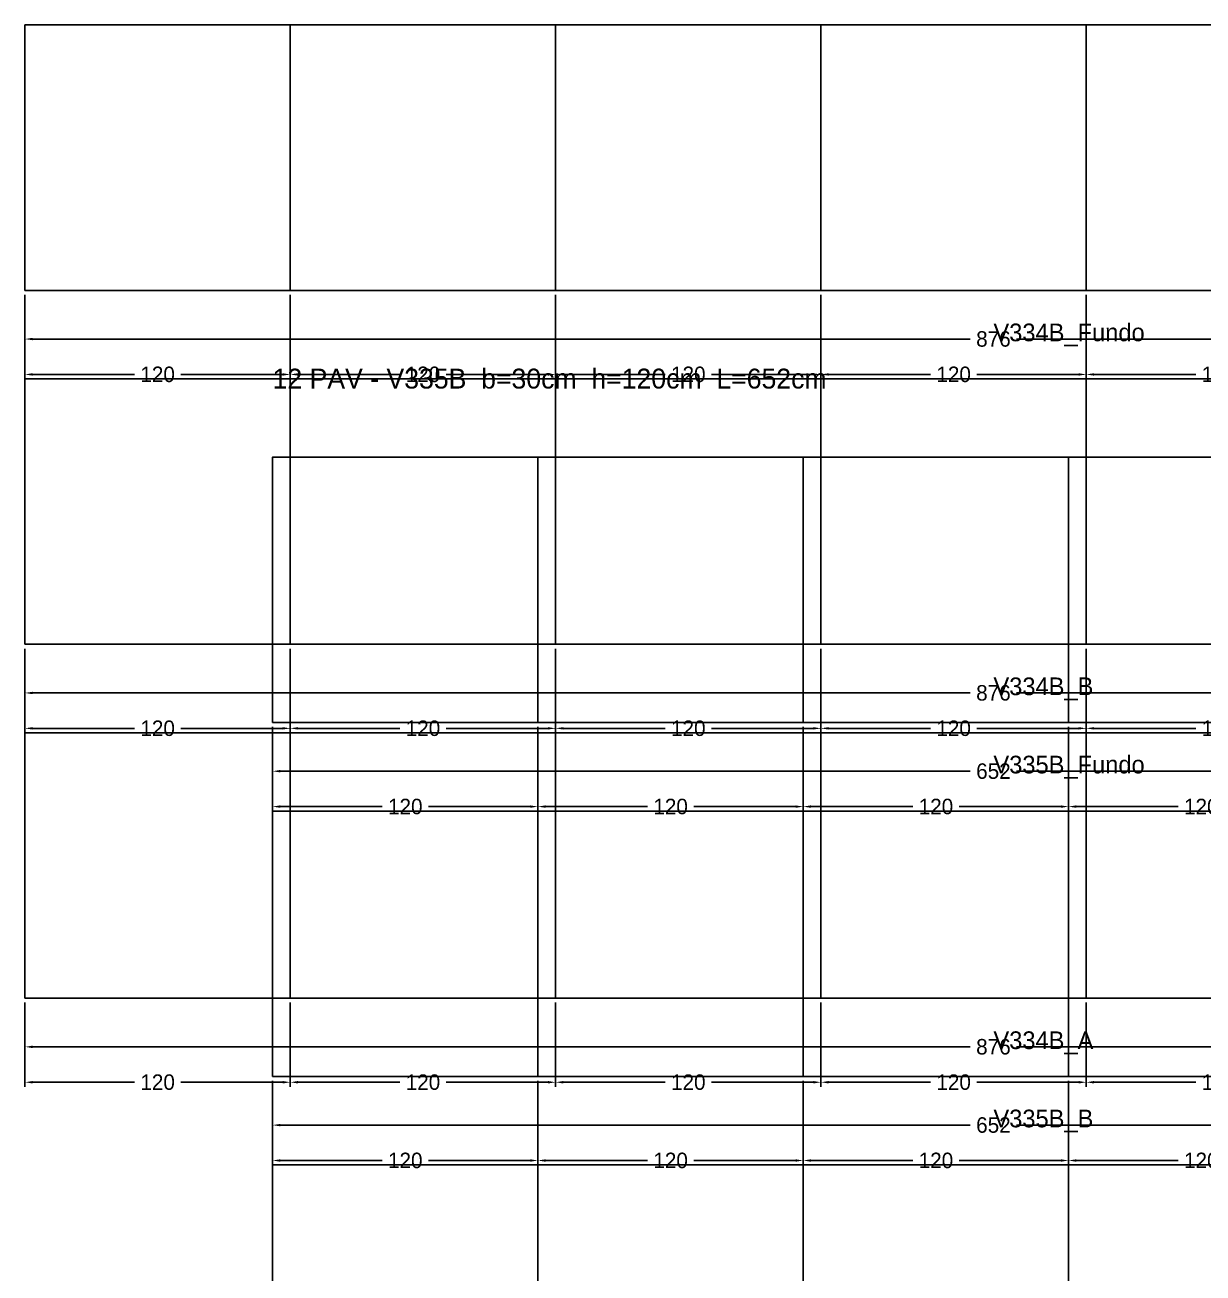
# Model space of a CAD drawing. Header units: metres. Extents: x 180 to 6304, y -11808 to -336.
# Drawn here: x 1696 to 2229, y -2851 to -2286 of the extents above; entities that cross this region are included whole.
import ezdxf

# ---------------------------------------------------------------- set-up
doc = ezdxf.new("R2010")
doc.units = ezdxf.units.M
doc.layers.add('COTA', color=3, linetype='Continuous')
doc.dimstyles.new('COTA_VIG', dxfattribs={"dimtxt": 7, "dimasz": 3.5, "dimexe": 2, "dimexo": 2, "dimgap": 1.5, "dimtad": 1, "dimdec": 1, "dimcen": 2.5, "dimclrd": 3, "dimclre": 3, "dimclrt": 3, "dimazin": 3, "dimtfac": 1, "dimtmove": 0, "dimatfit": 3})

# ---------------------------------------------------------------- blocks, each defined once
blk = doc.blocks.new('_CLOSEDFILLED')
at = {"color": 0, "linetype": 'BYBLOCK'}
blk.add_solid([(-1, 0.16), (0, 0), (-1, -0.16)], dxfattribs=at)
blk = doc.blocks.new('*D508')
at = {"color": 3}
for p, q in [((1696.44, -2728.39), (1696.44, -2750.39)), ((2572.44, -2728.39), (2572.44, -2750.39)), ((1699.94, -2748.39), (2123.94, -2748.39)), ((2144.94, -2748.39), (2568.94, -2748.39))]:
    blk.add_line(p, q, dxfattribs=at)
at = {"layer": 'Defpoints'}
for p in [(1696.44, -2726.39), (2572.44, -2726.39), (1696.44, -2748.39)]:
    blk.add_point(p, dxfattribs=at)
at = {"layer": 'COTA', "color": 3, "xscale": 3.5, "yscale": 3.5, "rotation": 180}
blk.add_blockref('_CLOSEDFILLED', (1696.44, -2748.39), dxfattribs=at)
at = {"layer": 'COTA', "color": 3, "xscale": 3.5, "yscale": 3.5}
blk.add_blockref('_CLOSEDFILLED', (2572.44, -2748.39), dxfattribs=at)
at = {"layer": 'COTA', "color": 3, "insert": (2134.44, -2748.39), "char_height": 7, "attachment_point": 5}
blk.add_mtext('876', dxfattribs=at)
blk = doc.blocks.new('*D509')
at = {"color": 3}
for p, q in [((1696.44, -2728.39), (1696.44, -2766.39)), ((1816.44, -2728.39), (1816.44, -2766.39)), ((1699.94, -2764.39), (1745.94, -2764.39)), ((1766.94, -2764.39), (1812.94, -2764.39))]:
    blk.add_line(p, q, dxfattribs=at)
at = {"layer": 'Defpoints'}
for p in [(1696.44, -2726.39), (1816.44, -2726.39), (1696.44, -2764.39)]:
    blk.add_point(p, dxfattribs=at)
at = {"layer": 'COTA', "color": 3, "xscale": 3.5, "yscale": 3.5, "rotation": 180}
blk.add_blockref('_CLOSEDFILLED', (1696.44, -2764.39), dxfattribs=at)
at = {"layer": 'COTA', "color": 3, "xscale": 3.5, "yscale": 3.5}
blk.add_blockref('_CLOSEDFILLED', (1816.44, -2764.39), dxfattribs=at)
at = {"layer": 'COTA', "color": 3, "insert": (1756.44, -2764.39), "char_height": 7, "attachment_point": 5}
blk.add_mtext('120', dxfattribs=at)
blk = doc.blocks.new('*D510')
at = {"color": 3}
for p, q in [((1816.44, -2728.39), (1816.44, -2766.39)), ((1936.44, -2728.39), (1936.44, -2766.39)), ((1819.94, -2764.39), (1865.94, -2764.39)), ((1886.94, -2764.39), (1932.94, -2764.39))]:
    blk.add_line(p, q, dxfattribs=at)
at = {"layer": 'Defpoints'}
for p in [(1816.44, -2726.39), (1936.44, -2726.39), (1816.44, -2764.39)]:
    blk.add_point(p, dxfattribs=at)
at = {"layer": 'COTA', "color": 3, "xscale": 3.5, "yscale": 3.5, "rotation": 180}
blk.add_blockref('_CLOSEDFILLED', (1816.44, -2764.39), dxfattribs=at)
at = {"layer": 'COTA', "color": 3, "xscale": 3.5, "yscale": 3.5}
blk.add_blockref('_CLOSEDFILLED', (1936.44, -2764.39), dxfattribs=at)
at = {"layer": 'COTA', "color": 3, "insert": (1876.44, -2764.39), "char_height": 7, "attachment_point": 5}
blk.add_mtext('120', dxfattribs=at)
blk = doc.blocks.new('*D511')
at = {"color": 3}
for p, q in [((1936.44, -2728.39), (1936.44, -2766.39)), ((2056.44, -2728.39), (2056.44, -2766.39)), ((1939.94, -2764.39), (1985.94, -2764.39)), ((2006.94, -2764.39), (2052.94, -2764.39))]:
    blk.add_line(p, q, dxfattribs=at)
at = {"layer": 'Defpoints'}
for p in [(1936.44, -2726.39), (2056.44, -2726.39), (1936.44, -2764.39)]:
    blk.add_point(p, dxfattribs=at)
at = {"layer": 'COTA', "color": 3, "xscale": 3.5, "yscale": 3.5, "rotation": 180}
blk.add_blockref('_CLOSEDFILLED', (1936.44, -2764.39), dxfattribs=at)
at = {"layer": 'COTA', "color": 3, "xscale": 3.5, "yscale": 3.5}
blk.add_blockref('_CLOSEDFILLED', (2056.44, -2764.39), dxfattribs=at)
at = {"layer": 'COTA', "color": 3, "insert": (1996.44, -2764.39), "char_height": 7, "attachment_point": 5}
blk.add_mtext('120', dxfattribs=at)
blk = doc.blocks.new('*D512')
at = {"color": 3}
for p, q in [((2056.44, -2728.39), (2056.44, -2766.39)), ((2176.44, -2728.39), (2176.44, -2766.39)), ((2059.94, -2764.39), (2105.94, -2764.39)), ((2126.94, -2764.39), (2172.94, -2764.39))]:
    blk.add_line(p, q, dxfattribs=at)
at = {"layer": 'Defpoints'}
for p in [(2056.44, -2726.39), (2176.44, -2726.39), (2056.44, -2764.39)]:
    blk.add_point(p, dxfattribs=at)
at = {"layer": 'COTA', "color": 3, "xscale": 3.5, "yscale": 3.5, "rotation": 180}
blk.add_blockref('_CLOSEDFILLED', (2056.44, -2764.39), dxfattribs=at)
at = {"layer": 'COTA', "color": 3, "xscale": 3.5, "yscale": 3.5}
blk.add_blockref('_CLOSEDFILLED', (2176.44, -2764.39), dxfattribs=at)
at = {"layer": 'COTA', "color": 3, "insert": (2116.44, -2764.39), "char_height": 7, "attachment_point": 5}
blk.add_mtext('120', dxfattribs=at)
blk = doc.blocks.new('*D513')
at = {"color": 3}
for p, q in [((2176.44, -2728.39), (2176.44, -2766.39)), ((2296.44, -2728.39), (2296.44, -2766.39)), ((2179.94, -2764.39), (2225.94, -2764.39)), ((2246.94, -2764.39), (2292.94, -2764.39))]:
    blk.add_line(p, q, dxfattribs=at)
at = {"layer": 'Defpoints'}
for p in [(2176.44, -2726.39), (2296.44, -2726.39), (2176.44, -2764.39)]:
    blk.add_point(p, dxfattribs=at)
at = {"layer": 'COTA', "color": 3, "xscale": 3.5, "yscale": 3.5, "rotation": 180}
blk.add_blockref('_CLOSEDFILLED', (2176.44, -2764.39), dxfattribs=at)
at = {"layer": 'COTA', "color": 3, "xscale": 3.5, "yscale": 3.5}
blk.add_blockref('_CLOSEDFILLED', (2296.44, -2764.39), dxfattribs=at)
at = {"layer": 'COTA', "color": 3, "insert": (2236.44, -2764.39), "char_height": 7, "attachment_point": 5}
blk.add_mtext('120', dxfattribs=at)
blk = doc.blocks.new('*D518')
at = {"color": 3}
for p, q in [((1696.44, -2568.39), (1696.44, -2590.39)), ((2572.44, -2568.39), (2572.44, -2590.39)), ((1699.94, -2588.39), (2123.94, -2588.39)), ((2144.94, -2588.39), (2568.94, -2588.39))]:
    blk.add_line(p, q, dxfattribs=at)
at = {"layer": 'Defpoints'}
for p in [(1696.44, -2566.39), (2572.44, -2566.39), (1696.44, -2588.39)]:
    blk.add_point(p, dxfattribs=at)
at = {"layer": 'COTA', "color": 3, "xscale": 3.5, "yscale": 3.5, "rotation": 180}
blk.add_blockref('_CLOSEDFILLED', (1696.44, -2588.39), dxfattribs=at)
at = {"layer": 'COTA', "color": 3, "xscale": 3.5, "yscale": 3.5}
blk.add_blockref('_CLOSEDFILLED', (2572.44, -2588.39), dxfattribs=at)
at = {"layer": 'COTA', "color": 3, "insert": (2134.44, -2588.39), "char_height": 7, "attachment_point": 5}
blk.add_mtext('876', dxfattribs=at)
blk = doc.blocks.new('*D519')
at = {"color": 3}
for p, q in [((1696.44, -2568.39), (1696.44, -2606.39)), ((1816.44, -2568.39), (1816.44, -2606.39)), ((1699.94, -2604.39), (1745.94, -2604.39)), ((1766.94, -2604.39), (1812.94, -2604.39))]:
    blk.add_line(p, q, dxfattribs=at)
at = {"layer": 'Defpoints'}
for p in [(1696.44, -2566.39), (1816.44, -2566.39), (1696.44, -2604.39)]:
    blk.add_point(p, dxfattribs=at)
at = {"layer": 'COTA', "color": 3, "xscale": 3.5, "yscale": 3.5, "rotation": 180}
blk.add_blockref('_CLOSEDFILLED', (1696.44, -2604.39), dxfattribs=at)
at = {"layer": 'COTA', "color": 3, "xscale": 3.5, "yscale": 3.5}
blk.add_blockref('_CLOSEDFILLED', (1816.44, -2604.39), dxfattribs=at)
at = {"layer": 'COTA', "color": 3, "insert": (1756.44, -2604.39), "char_height": 7, "attachment_point": 5}
blk.add_mtext('120', dxfattribs=at)
blk = doc.blocks.new('*D520')
at = {"color": 3}
for p, q in [((1816.44, -2568.39), (1816.44, -2606.39)), ((1936.44, -2568.39), (1936.44, -2606.39)), ((1819.94, -2604.39), (1865.94, -2604.39)), ((1886.94, -2604.39), (1932.94, -2604.39))]:
    blk.add_line(p, q, dxfattribs=at)
at = {"layer": 'Defpoints'}
for p in [(1816.44, -2566.39), (1936.44, -2566.39), (1816.44, -2604.39)]:
    blk.add_point(p, dxfattribs=at)
at = {"layer": 'COTA', "color": 3, "xscale": 3.5, "yscale": 3.5, "rotation": 180}
blk.add_blockref('_CLOSEDFILLED', (1816.44, -2604.39), dxfattribs=at)
at = {"layer": 'COTA', "color": 3, "xscale": 3.5, "yscale": 3.5}
blk.add_blockref('_CLOSEDFILLED', (1936.44, -2604.39), dxfattribs=at)
at = {"layer": 'COTA', "color": 3, "insert": (1876.44, -2604.39), "char_height": 7, "attachment_point": 5}
blk.add_mtext('120', dxfattribs=at)
blk = doc.blocks.new('*D521')
at = {"color": 3}
for p, q in [((1936.44, -2568.39), (1936.44, -2606.39)), ((2056.44, -2568.39), (2056.44, -2606.39)), ((1939.94, -2604.39), (1985.94, -2604.39)), ((2006.94, -2604.39), (2052.94, -2604.39))]:
    blk.add_line(p, q, dxfattribs=at)
at = {"layer": 'Defpoints'}
for p in [(1936.44, -2566.39), (2056.44, -2566.39), (1936.44, -2604.39)]:
    blk.add_point(p, dxfattribs=at)
at = {"layer": 'COTA', "color": 3, "xscale": 3.5, "yscale": 3.5, "rotation": 180}
blk.add_blockref('_CLOSEDFILLED', (1936.44, -2604.39), dxfattribs=at)
at = {"layer": 'COTA', "color": 3, "xscale": 3.5, "yscale": 3.5}
blk.add_blockref('_CLOSEDFILLED', (2056.44, -2604.39), dxfattribs=at)
at = {"layer": 'COTA', "color": 3, "insert": (1996.44, -2604.39), "char_height": 7, "attachment_point": 5}
blk.add_mtext('120', dxfattribs=at)
blk = doc.blocks.new('*D522')
at = {"color": 3}
for p, q in [((2056.44, -2568.39), (2056.44, -2606.39)), ((2176.44, -2568.39), (2176.44, -2606.39)), ((2059.94, -2604.39), (2105.94, -2604.39)), ((2126.94, -2604.39), (2172.94, -2604.39))]:
    blk.add_line(p, q, dxfattribs=at)
at = {"layer": 'Defpoints'}
for p in [(2056.44, -2566.39), (2176.44, -2566.39), (2056.44, -2604.39)]:
    blk.add_point(p, dxfattribs=at)
at = {"layer": 'COTA', "color": 3, "xscale": 3.5, "yscale": 3.5, "rotation": 180}
blk.add_blockref('_CLOSEDFILLED', (2056.44, -2604.39), dxfattribs=at)
at = {"layer": 'COTA', "color": 3, "xscale": 3.5, "yscale": 3.5}
blk.add_blockref('_CLOSEDFILLED', (2176.44, -2604.39), dxfattribs=at)
at = {"layer": 'COTA', "color": 3, "insert": (2116.44, -2604.39), "char_height": 7, "attachment_point": 5}
blk.add_mtext('120', dxfattribs=at)
blk = doc.blocks.new('*D523')
at = {"color": 3}
for p, q in [((2176.44, -2568.39), (2176.44, -2606.39)), ((2296.44, -2568.39), (2296.44, -2606.39)), ((2179.94, -2604.39), (2225.94, -2604.39)), ((2246.94, -2604.39), (2292.94, -2604.39))]:
    blk.add_line(p, q, dxfattribs=at)
at = {"layer": 'Defpoints'}
for p in [(2176.44, -2566.39), (2296.44, -2566.39), (2176.44, -2604.39)]:
    blk.add_point(p, dxfattribs=at)
at = {"layer": 'COTA', "color": 3, "xscale": 3.5, "yscale": 3.5, "rotation": 180}
blk.add_blockref('_CLOSEDFILLED', (2176.44, -2604.39), dxfattribs=at)
at = {"layer": 'COTA', "color": 3, "xscale": 3.5, "yscale": 3.5}
blk.add_blockref('_CLOSEDFILLED', (2296.44, -2604.39), dxfattribs=at)
at = {"layer": 'COTA', "color": 3, "insert": (2236.44, -2604.39), "char_height": 7, "attachment_point": 5}
blk.add_mtext('120', dxfattribs=at)
blk = doc.blocks.new('*D528')
at = {"color": 3}
for p, q in [((1696.44, -2408.39), (1696.44, -2430.39)), ((2572.44, -2408.39), (2572.44, -2430.39)), ((1699.94, -2428.39), (2123.94, -2428.39)), ((2144.94, -2428.39), (2568.94, -2428.39))]:
    blk.add_line(p, q, dxfattribs=at)
at = {"layer": 'Defpoints'}
for p in [(1696.44, -2406.39), (2572.44, -2406.39), (1696.44, -2428.39)]:
    blk.add_point(p, dxfattribs=at)
at = {"layer": 'COTA', "color": 3, "xscale": 3.5, "yscale": 3.5, "rotation": 180}
blk.add_blockref('_CLOSEDFILLED', (1696.44, -2428.39), dxfattribs=at)
at = {"layer": 'COTA', "color": 3, "xscale": 3.5, "yscale": 3.5}
blk.add_blockref('_CLOSEDFILLED', (2572.44, -2428.39), dxfattribs=at)
at = {"layer": 'COTA', "color": 3, "insert": (2134.44, -2428.39), "char_height": 7, "attachment_point": 5}
blk.add_mtext('876', dxfattribs=at)
blk = doc.blocks.new('*D529')
at = {"color": 3}
for p, q in [((1696.44, -2408.39), (1696.44, -2446.39)), ((1816.44, -2408.39), (1816.44, -2446.39)), ((1699.94, -2444.39), (1745.94, -2444.39)), ((1766.94, -2444.39), (1812.94, -2444.39))]:
    blk.add_line(p, q, dxfattribs=at)
at = {"layer": 'Defpoints'}
for p in [(1696.44, -2406.39), (1816.44, -2406.39), (1696.44, -2444.39)]:
    blk.add_point(p, dxfattribs=at)
at = {"layer": 'COTA', "color": 3, "xscale": 3.5, "yscale": 3.5, "rotation": 180}
blk.add_blockref('_CLOSEDFILLED', (1696.44, -2444.39), dxfattribs=at)
at = {"layer": 'COTA', "color": 3, "xscale": 3.5, "yscale": 3.5}
blk.add_blockref('_CLOSEDFILLED', (1816.44, -2444.39), dxfattribs=at)
at = {"layer": 'COTA', "color": 3, "insert": (1756.44, -2444.39), "char_height": 7, "attachment_point": 5}
blk.add_mtext('120', dxfattribs=at)
blk = doc.blocks.new('*D530')
at = {"color": 3}
for p, q in [((1816.44, -2408.39), (1816.44, -2446.39)), ((1936.44, -2408.39), (1936.44, -2446.39)), ((1819.94, -2444.39), (1865.94, -2444.39)), ((1886.94, -2444.39), (1932.94, -2444.39))]:
    blk.add_line(p, q, dxfattribs=at)
at = {"layer": 'Defpoints'}
for p in [(1816.44, -2406.39), (1936.44, -2406.39), (1816.44, -2444.39)]:
    blk.add_point(p, dxfattribs=at)
at = {"layer": 'COTA', "color": 3, "xscale": 3.5, "yscale": 3.5, "rotation": 180}
blk.add_blockref('_CLOSEDFILLED', (1816.44, -2444.39), dxfattribs=at)
at = {"layer": 'COTA', "color": 3, "xscale": 3.5, "yscale": 3.5}
blk.add_blockref('_CLOSEDFILLED', (1936.44, -2444.39), dxfattribs=at)
at = {"layer": 'COTA', "color": 3, "insert": (1876.44, -2444.39), "char_height": 7, "attachment_point": 5}
blk.add_mtext('120', dxfattribs=at)
blk = doc.blocks.new('*D531')
at = {"color": 3}
for p, q in [((1936.44, -2408.39), (1936.44, -2446.39)), ((2056.44, -2408.39), (2056.44, -2446.39)), ((1939.94, -2444.39), (1985.94, -2444.39)), ((2006.94, -2444.39), (2052.94, -2444.39))]:
    blk.add_line(p, q, dxfattribs=at)
at = {"layer": 'Defpoints'}
for p in [(1936.44, -2406.39), (2056.44, -2406.39), (1936.44, -2444.39)]:
    blk.add_point(p, dxfattribs=at)
at = {"layer": 'COTA', "color": 3, "xscale": 3.5, "yscale": 3.5, "rotation": 180}
blk.add_blockref('_CLOSEDFILLED', (1936.44, -2444.39), dxfattribs=at)
at = {"layer": 'COTA', "color": 3, "xscale": 3.5, "yscale": 3.5}
blk.add_blockref('_CLOSEDFILLED', (2056.44, -2444.39), dxfattribs=at)
at = {"layer": 'COTA', "color": 3, "insert": (1996.44, -2444.39), "char_height": 7, "attachment_point": 5}
blk.add_mtext('120', dxfattribs=at)
blk = doc.blocks.new('*D532')
at = {"color": 3}
for p, q in [((2056.44, -2408.39), (2056.44, -2446.39)), ((2176.44, -2408.39), (2176.44, -2446.39)), ((2059.94, -2444.39), (2105.94, -2444.39)), ((2126.94, -2444.39), (2172.94, -2444.39))]:
    blk.add_line(p, q, dxfattribs=at)
at = {"layer": 'Defpoints'}
for p in [(2056.44, -2406.39), (2176.44, -2406.39), (2056.44, -2444.39)]:
    blk.add_point(p, dxfattribs=at)
at = {"layer": 'COTA', "color": 3, "xscale": 3.5, "yscale": 3.5, "rotation": 180}
blk.add_blockref('_CLOSEDFILLED', (2056.44, -2444.39), dxfattribs=at)
at = {"layer": 'COTA', "color": 3, "xscale": 3.5, "yscale": 3.5}
blk.add_blockref('_CLOSEDFILLED', (2176.44, -2444.39), dxfattribs=at)
at = {"layer": 'COTA', "color": 3, "insert": (2116.44, -2444.39), "char_height": 7, "attachment_point": 5}
blk.add_mtext('120', dxfattribs=at)
blk = doc.blocks.new('*D533')
at = {"color": 3}
for p, q in [((2176.44, -2408.39), (2176.44, -2446.39)), ((2296.44, -2408.39), (2296.44, -2446.39)), ((2179.94, -2444.39), (2225.94, -2444.39)), ((2246.94, -2444.39), (2292.94, -2444.39))]:
    blk.add_line(p, q, dxfattribs=at)
at = {"layer": 'Defpoints'}
for p in [(2176.44, -2406.39), (2296.44, -2406.39), (2176.44, -2444.39)]:
    blk.add_point(p, dxfattribs=at)
at = {"layer": 'COTA', "color": 3, "xscale": 3.5, "yscale": 3.5, "rotation": 180}
blk.add_blockref('_CLOSEDFILLED', (2176.44, -2444.39), dxfattribs=at)
at = {"layer": 'COTA', "color": 3, "xscale": 3.5, "yscale": 3.5}
blk.add_blockref('_CLOSEDFILLED', (2296.44, -2444.39), dxfattribs=at)
at = {"layer": 'COTA', "color": 3, "insert": (2236.44, -2444.39), "char_height": 7, "attachment_point": 5}
blk.add_mtext('120', dxfattribs=at)
blk = doc.blocks.new('*D570')
at = {"color": 3}
for p, q in [((1808.44, -2763.77), (1808.44, -2785.77)), ((2460.44, -2763.77), (2460.44, -2785.77)), ((1811.94, -2783.77), (2123.94, -2783.77)), ((2144.94, -2783.77), (2456.94, -2783.77))]:
    blk.add_line(p, q, dxfattribs=at)
at = {"layer": 'Defpoints'}
for p in [(1808.44, -2761.77), (2460.44, -2761.77), (1808.44, -2783.77)]:
    blk.add_point(p, dxfattribs=at)
at = {"layer": 'COTA', "color": 3, "xscale": 3.5, "yscale": 3.5, "rotation": 180}
blk.add_blockref('_CLOSEDFILLED', (1808.44, -2783.77), dxfattribs=at)
at = {"layer": 'COTA', "color": 3, "xscale": 3.5, "yscale": 3.5}
blk.add_blockref('_CLOSEDFILLED', (2460.44, -2783.77), dxfattribs=at)
at = {"layer": 'COTA', "color": 3, "insert": (2134.44, -2783.77), "char_height": 7, "attachment_point": 5}
blk.add_mtext('652', dxfattribs=at)
blk = doc.blocks.new('*D571')
at = {"color": 3}
for p, q in [((1808.44, -2763.77), (1808.44, -2801.77)), ((1928.44, -2763.77), (1928.44, -2801.77)), ((1811.94, -2799.77), (1857.94, -2799.77)), ((1878.94, -2799.77), (1924.94, -2799.77))]:
    blk.add_line(p, q, dxfattribs=at)
at = {"layer": 'Defpoints'}
for p in [(1808.44, -2761.77), (1928.44, -2761.77), (1808.44, -2799.77)]:
    blk.add_point(p, dxfattribs=at)
at = {"layer": 'COTA', "color": 3, "xscale": 3.5, "yscale": 3.5, "rotation": 180}
blk.add_blockref('_CLOSEDFILLED', (1808.44, -2799.77), dxfattribs=at)
at = {"layer": 'COTA', "color": 3, "xscale": 3.5, "yscale": 3.5}
blk.add_blockref('_CLOSEDFILLED', (1928.44, -2799.77), dxfattribs=at)
at = {"layer": 'COTA', "color": 3, "insert": (1868.44, -2799.77), "char_height": 7, "attachment_point": 5}
blk.add_mtext('120', dxfattribs=at)
blk = doc.blocks.new('*D572')
at = {"color": 3}
for p, q in [((1928.44, -2763.77), (1928.44, -2801.77)), ((2048.44, -2763.77), (2048.44, -2801.77)), ((1931.94, -2799.77), (1977.94, -2799.77)), ((1998.94, -2799.77), (2044.94, -2799.77))]:
    blk.add_line(p, q, dxfattribs=at)
at = {"layer": 'Defpoints'}
for p in [(1928.44, -2761.77), (2048.44, -2761.77), (1928.44, -2799.77)]:
    blk.add_point(p, dxfattribs=at)
at = {"layer": 'COTA', "color": 3, "xscale": 3.5, "yscale": 3.5, "rotation": 180}
blk.add_blockref('_CLOSEDFILLED', (1928.44, -2799.77), dxfattribs=at)
at = {"layer": 'COTA', "color": 3, "xscale": 3.5, "yscale": 3.5}
blk.add_blockref('_CLOSEDFILLED', (2048.44, -2799.77), dxfattribs=at)
at = {"layer": 'COTA', "color": 3, "insert": (1988.44, -2799.77), "char_height": 7, "attachment_point": 5}
blk.add_mtext('120', dxfattribs=at)
blk = doc.blocks.new('*D573')
at = {"color": 3}
for p, q in [((2048.44, -2763.77), (2048.44, -2801.77)), ((2168.44, -2763.77), (2168.44, -2801.77)), ((2051.94, -2799.77), (2097.94, -2799.77)), ((2118.94, -2799.77), (2164.94, -2799.77))]:
    blk.add_line(p, q, dxfattribs=at)
at = {"layer": 'Defpoints'}
for p in [(2048.44, -2761.77), (2168.44, -2761.77), (2048.44, -2799.77)]:
    blk.add_point(p, dxfattribs=at)
at = {"layer": 'COTA', "color": 3, "xscale": 3.5, "yscale": 3.5, "rotation": 180}
blk.add_blockref('_CLOSEDFILLED', (2048.44, -2799.77), dxfattribs=at)
at = {"layer": 'COTA', "color": 3, "xscale": 3.5, "yscale": 3.5}
blk.add_blockref('_CLOSEDFILLED', (2168.44, -2799.77), dxfattribs=at)
at = {"layer": 'COTA', "color": 3, "insert": (2108.44, -2799.77), "char_height": 7, "attachment_point": 5}
blk.add_mtext('120', dxfattribs=at)
blk = doc.blocks.new('*D574')
at = {"color": 3}
for p, q in [((2168.44, -2763.77), (2168.44, -2801.77)), ((2288.44, -2763.77), (2288.44, -2801.77)), ((2171.94, -2799.77), (2217.94, -2799.77)), ((2238.94, -2799.77), (2284.94, -2799.77))]:
    blk.add_line(p, q, dxfattribs=at)
at = {"layer": 'Defpoints'}
for p in [(2168.44, -2761.77), (2288.44, -2761.77), (2168.44, -2799.77)]:
    blk.add_point(p, dxfattribs=at)
at = {"layer": 'COTA', "color": 3, "xscale": 3.5, "yscale": 3.5, "rotation": 180}
blk.add_blockref('_CLOSEDFILLED', (2168.44, -2799.77), dxfattribs=at)
at = {"layer": 'COTA', "color": 3, "xscale": 3.5, "yscale": 3.5}
blk.add_blockref('_CLOSEDFILLED', (2288.44, -2799.77), dxfattribs=at)
at = {"layer": 'COTA', "color": 3, "insert": (2228.44, -2799.77), "char_height": 7, "attachment_point": 5}
blk.add_mtext('120', dxfattribs=at)
blk = doc.blocks.new('*D578')
at = {"color": 3}
for p, q in [((1808.44, -2603.77), (1808.44, -2625.77)), ((2460.44, -2603.77), (2460.44, -2625.77)), ((1811.94, -2623.77), (2123.94, -2623.77)), ((2144.94, -2623.77), (2456.94, -2623.77))]:
    blk.add_line(p, q, dxfattribs=at)
at = {"layer": 'Defpoints'}
for p in [(1808.44, -2601.77), (2460.44, -2601.77), (1808.44, -2623.77)]:
    blk.add_point(p, dxfattribs=at)
at = {"layer": 'COTA', "color": 3, "xscale": 3.5, "yscale": 3.5, "rotation": 180}
blk.add_blockref('_CLOSEDFILLED', (1808.44, -2623.77), dxfattribs=at)
at = {"layer": 'COTA', "color": 3, "xscale": 3.5, "yscale": 3.5}
blk.add_blockref('_CLOSEDFILLED', (2460.44, -2623.77), dxfattribs=at)
at = {"layer": 'COTA', "color": 3, "insert": (2134.44, -2623.77), "char_height": 7, "attachment_point": 5}
blk.add_mtext('652', dxfattribs=at)
blk = doc.blocks.new('*D579')
at = {"color": 3}
for p, q in [((1808.44, -2603.77), (1808.44, -2641.77)), ((1928.44, -2603.77), (1928.44, -2641.77)), ((1811.94, -2639.77), (1857.94, -2639.77)), ((1878.94, -2639.77), (1924.94, -2639.77))]:
    blk.add_line(p, q, dxfattribs=at)
at = {"layer": 'Defpoints'}
for p in [(1808.44, -2601.77), (1928.44, -2601.77), (1808.44, -2639.77)]:
    blk.add_point(p, dxfattribs=at)
at = {"layer": 'COTA', "color": 3, "xscale": 3.5, "yscale": 3.5, "rotation": 180}
blk.add_blockref('_CLOSEDFILLED', (1808.44, -2639.77), dxfattribs=at)
at = {"layer": 'COTA', "color": 3, "xscale": 3.5, "yscale": 3.5}
blk.add_blockref('_CLOSEDFILLED', (1928.44, -2639.77), dxfattribs=at)
at = {"layer": 'COTA', "color": 3, "insert": (1868.44, -2639.77), "char_height": 7, "attachment_point": 5}
blk.add_mtext('120', dxfattribs=at)
blk = doc.blocks.new('*D580')
at = {"color": 3}
for p, q in [((1928.44, -2603.77), (1928.44, -2641.77)), ((2048.44, -2603.77), (2048.44, -2641.77)), ((1931.94, -2639.77), (1977.94, -2639.77)), ((1998.94, -2639.77), (2044.94, -2639.77))]:
    blk.add_line(p, q, dxfattribs=at)
at = {"layer": 'Defpoints'}
for p in [(1928.44, -2601.77), (2048.44, -2601.77), (1928.44, -2639.77)]:
    blk.add_point(p, dxfattribs=at)
at = {"layer": 'COTA', "color": 3, "xscale": 3.5, "yscale": 3.5, "rotation": 180}
blk.add_blockref('_CLOSEDFILLED', (1928.44, -2639.77), dxfattribs=at)
at = {"layer": 'COTA', "color": 3, "xscale": 3.5, "yscale": 3.5}
blk.add_blockref('_CLOSEDFILLED', (2048.44, -2639.77), dxfattribs=at)
at = {"layer": 'COTA', "color": 3, "insert": (1988.44, -2639.77), "char_height": 7, "attachment_point": 5}
blk.add_mtext('120', dxfattribs=at)
blk = doc.blocks.new('*D581')
at = {"color": 3}
for p, q in [((2048.44, -2603.77), (2048.44, -2641.77)), ((2168.44, -2603.77), (2168.44, -2641.77)), ((2051.94, -2639.77), (2097.94, -2639.77)), ((2118.94, -2639.77), (2164.94, -2639.77))]:
    blk.add_line(p, q, dxfattribs=at)
at = {"layer": 'Defpoints'}
for p in [(2048.44, -2601.77), (2168.44, -2601.77), (2048.44, -2639.77)]:
    blk.add_point(p, dxfattribs=at)
at = {"layer": 'COTA', "color": 3, "xscale": 3.5, "yscale": 3.5, "rotation": 180}
blk.add_blockref('_CLOSEDFILLED', (2048.44, -2639.77), dxfattribs=at)
at = {"layer": 'COTA', "color": 3, "xscale": 3.5, "yscale": 3.5}
blk.add_blockref('_CLOSEDFILLED', (2168.44, -2639.77), dxfattribs=at)
at = {"layer": 'COTA', "color": 3, "insert": (2108.44, -2639.77), "char_height": 7, "attachment_point": 5}
blk.add_mtext('120', dxfattribs=at)
blk = doc.blocks.new('*D582')
at = {"color": 3}
for p, q in [((2168.44, -2603.77), (2168.44, -2641.77)), ((2288.44, -2603.77), (2288.44, -2641.77)), ((2171.94, -2639.77), (2217.94, -2639.77)), ((2238.94, -2639.77), (2284.94, -2639.77))]:
    blk.add_line(p, q, dxfattribs=at)
at = {"layer": 'Defpoints'}
for p in [(2168.44, -2601.77), (2288.44, -2601.77), (2168.44, -2639.77)]:
    blk.add_point(p, dxfattribs=at)
at = {"layer": 'COTA', "color": 3, "xscale": 3.5, "yscale": 3.5, "rotation": 180}
blk.add_blockref('_CLOSEDFILLED', (2168.44, -2639.77), dxfattribs=at)
at = {"layer": 'COTA', "color": 3, "xscale": 3.5, "yscale": 3.5}
blk.add_blockref('_CLOSEDFILLED', (2288.44, -2639.77), dxfattribs=at)
at = {"layer": 'COTA', "color": 3, "insert": (2228.44, -2639.77), "char_height": 7, "attachment_point": 5}
blk.add_mtext('120', dxfattribs=at)

msp = doc.modelspace()

# ---------------------------------------------------------------- linework, layer by layer
at = {"layer": 'Paineis'}
for points in [[(1696.44, -2406.39), (1816.44, -2406.39), (1816.44, -2286.39), (1696.44, -2286.39)], [(1816.44, -2406.39), (1936.44, -2406.39), (1936.44, -2286.39), (1816.44, -2286.39)], [(1936.44, -2406.39), (2056.44, -2406.39), (2056.44, -2286.39), (1936.44, -2286.39)], [(2056.44, -2406.39), (2176.44, -2406.39), (2176.44, -2286.39), (2056.44, -2286.39)], [(2176.44, -2406.39), (2296.44, -2406.39), (2296.44, -2286.39), (2176.44, -2286.39)], [(1696.44, -2566.39), (1816.44, -2566.39), (1816.44, -2446.39), (1696.44, -2446.39)], [(1816.44, -2566.39), (1936.44, -2566.39), (1936.44, -2446.39), (1816.44, -2446.39)], [(1936.44, -2566.39), (2056.44, -2566.39), (2056.44, -2446.39), (1936.44, -2446.39)], [(2056.44, -2566.39), (2176.44, -2566.39), (2176.44, -2446.39), (2056.44, -2446.39)], [(2176.44, -2566.39), (2296.44, -2566.39), (2296.44, -2446.39), (2176.44, -2446.39)], [(1808.44, -2601.77), (1928.44, -2601.77), (1928.44, -2481.77), (1808.44, -2481.77)], [(1928.44, -2601.77), (2048.44, -2601.77), (2048.44, -2481.77), (1928.44, -2481.77)], [(2048.44, -2601.77), (2168.44, -2601.77), (2168.44, -2481.77), (2048.44, -2481.77)], [(2168.44, -2601.77), (2288.44, -2601.77), (2288.44, -2481.77), (2168.44, -2481.77)], [(1696.44, -2726.39), (1816.44, -2726.39), (1816.44, -2606.39), (1696.44, -2606.39)], [(1816.44, -2726.39), (1936.44, -2726.39), (1936.44, -2606.39), (1816.44, -2606.39)], [(1936.44, -2726.39), (2056.44, -2726.39), (2056.44, -2606.39), (1936.44, -2606.39)], [(2056.44, -2726.39), (2176.44, -2726.39), (2176.44, -2606.39), (2056.44, -2606.39)], [(2176.44, -2726.39), (2296.44, -2726.39), (2296.44, -2606.39), (2176.44, -2606.39)], [(1808.44, -2761.77), (1928.44, -2761.77), (1928.44, -2641.77), (1808.44, -2641.77)], [(1928.44, -2761.77), (2048.44, -2761.77), (2048.44, -2641.77), (1928.44, -2641.77)], [(2048.44, -2761.77), (2168.44, -2761.77), (2168.44, -2641.77), (2048.44, -2641.77)], [(2168.44, -2761.77), (2288.44, -2761.77), (2288.44, -2641.77), (2168.44, -2641.77)], [(1808.44, -2921.77), (1928.44, -2921.77), (1928.44, -2801.77), (1808.44, -2801.77)], [(1928.44, -2921.77), (2048.44, -2921.77), (2048.44, -2801.77), (1928.44, -2801.77)], [(2048.44, -2921.77), (2168.44, -2921.77), (2168.44, -2801.77), (2048.44, -2801.77)], [(2168.44, -2921.77), (2288.44, -2921.77), (2288.44, -2801.77), (2168.44, -2801.77)]]:
    msp.add_lwpolyline(points, close=True, dxfattribs=at)

# ---------------------------------------------------------------- texts
at = {"layer": 'NOMENCLATURA', "insert": (1808.44, -2441.77), "char_height": 9, "attachment_point": 1}
msp.add_mtext('12 PAV - V335B  b=30cm  h=120cm  L=652cm', dxfattribs=at)
at = {"layer": 'Texto Secao', "char_height": 8, "attachment_point": 1}
for s, insert in [('V334B_Fundo', (2134.44, -2421.39)), ('V334B_B', (2134.44, -2581.39)), ('V335B_Fundo', (2134.44, -2616.77)), ('V334B_A', (2134.44, -2741.39)), ('V335B_B', (2134.44, -2776.77))]:
    msp.add_mtext(s, dxfattribs=dict(at, insert=insert))

# ---------------------------------------------------------------- dimensions: what is measured, and where the dimension line sits
at = {"layer": 'COTA'}
for base, p1, p2, picture, middle in [((1696.44, -2428.39), (1696.44, -2406.39), (2572.44, -2406.39), '*D528', (2134.44, -2428.39)), ((1696.44, -2444.39), (1696.44, -2406.39), (1816.44, -2406.39), '*D529', (1756.44, -2444.39)), ((1816.44, -2444.39), (1816.44, -2406.39), (1936.44, -2406.39), '*D530', (1876.44, -2444.39)), ((1936.44, -2444.39), (1936.44, -2406.39), (2056.44, -2406.39), '*D531', (1996.44, -2444.39)), ((2056.44, -2444.39), (2056.44, -2406.39), (2176.44, -2406.39), '*D532', (2116.44, -2444.39)), ((2176.44, -2444.39), (2176.44, -2406.39), (2296.44, -2406.39), '*D533', (2236.44, -2444.39)), ((1696.44, -2588.39), (1696.44, -2566.39), (2572.44, -2566.39), '*D518', (2134.44, -2588.39)), ((1696.44, -2604.39), (1696.44, -2566.39), (1816.44, -2566.39), '*D519', (1756.44, -2604.39)), ((1816.44, -2604.39), (1816.44, -2566.39), (1936.44, -2566.39), '*D520', (1876.44, -2604.39)), ((1936.44, -2604.39), (1936.44, -2566.39), (2056.44, -2566.39), '*D521', (1996.44, -2604.39)), ((2056.44, -2604.39), (2056.44, -2566.39), (2176.44, -2566.39), '*D522', (2116.44, -2604.39)), ((2176.44, -2604.39), (2176.44, -2566.39), (2296.44, -2566.39), '*D523', (2236.44, -2604.39)), ((1808.44, -2623.77), (1808.44, -2601.77), (2460.44, -2601.77), '*D578', (2134.44, -2623.77)), ((1808.44, -2639.77), (1808.44, -2601.77), (1928.44, -2601.77), '*D579', (1868.44, -2639.77)), ((1928.44, -2639.77), (1928.44, -2601.77), (2048.44, -2601.77), '*D580', (1988.44, -2639.77)), ((2048.44, -2639.77), (2048.44, -2601.77), (2168.44, -2601.77), '*D581', (2108.44, -2639.77)), ((2168.44, -2639.77), (2168.44, -2601.77), (2288.44, -2601.77), '*D582', (2228.44, -2639.77)), ((1696.44, -2748.39), (1696.44, -2726.39), (2572.44, -2726.39), '*D508', (2134.44, -2748.39)), ((1696.44, -2764.39), (1696.44, -2726.39), (1816.44, -2726.39), '*D509', (1756.44, -2764.39)), ((1816.44, -2764.39), (1816.44, -2726.39), (1936.44, -2726.39), '*D510', (1876.44, -2764.39)), ((1936.44, -2764.39), (1936.44, -2726.39), (2056.44, -2726.39), '*D511', (1996.44, -2764.39)), ((2056.44, -2764.39), (2056.44, -2726.39), (2176.44, -2726.39), '*D512', (2116.44, -2764.39)), ((2176.44, -2764.39), (2176.44, -2726.39), (2296.44, -2726.39), '*D513', (2236.44, -2764.39)), ((1808.44, -2783.77), (1808.44, -2761.77), (2460.44, -2761.77), '*D570', (2134.44, -2783.77)), ((1808.44, -2799.77), (1808.44, -2761.77), (1928.44, -2761.77), '*D571', (1868.44, -2799.77)), ((1928.44, -2799.77), (1928.44, -2761.77), (2048.44, -2761.77), '*D572', (1988.44, -2799.77)), ((2048.44, -2799.77), (2048.44, -2761.77), (2168.44, -2761.77), '*D573', (2108.44, -2799.77)), ((2168.44, -2799.77), (2168.44, -2761.77), (2288.44, -2761.77), '*D574', (2228.44, -2799.77))]:
    dim = msp.add_linear_dim(base=base, p1=p1, p2=p2, dimstyle='COTA_VIG', dxfattribs=at)
    dim.commit()
    dim.dimension.update_dxf_attribs({"geometry": picture, "text_midpoint": middle})

doc.saveas('drawing.dxf')
